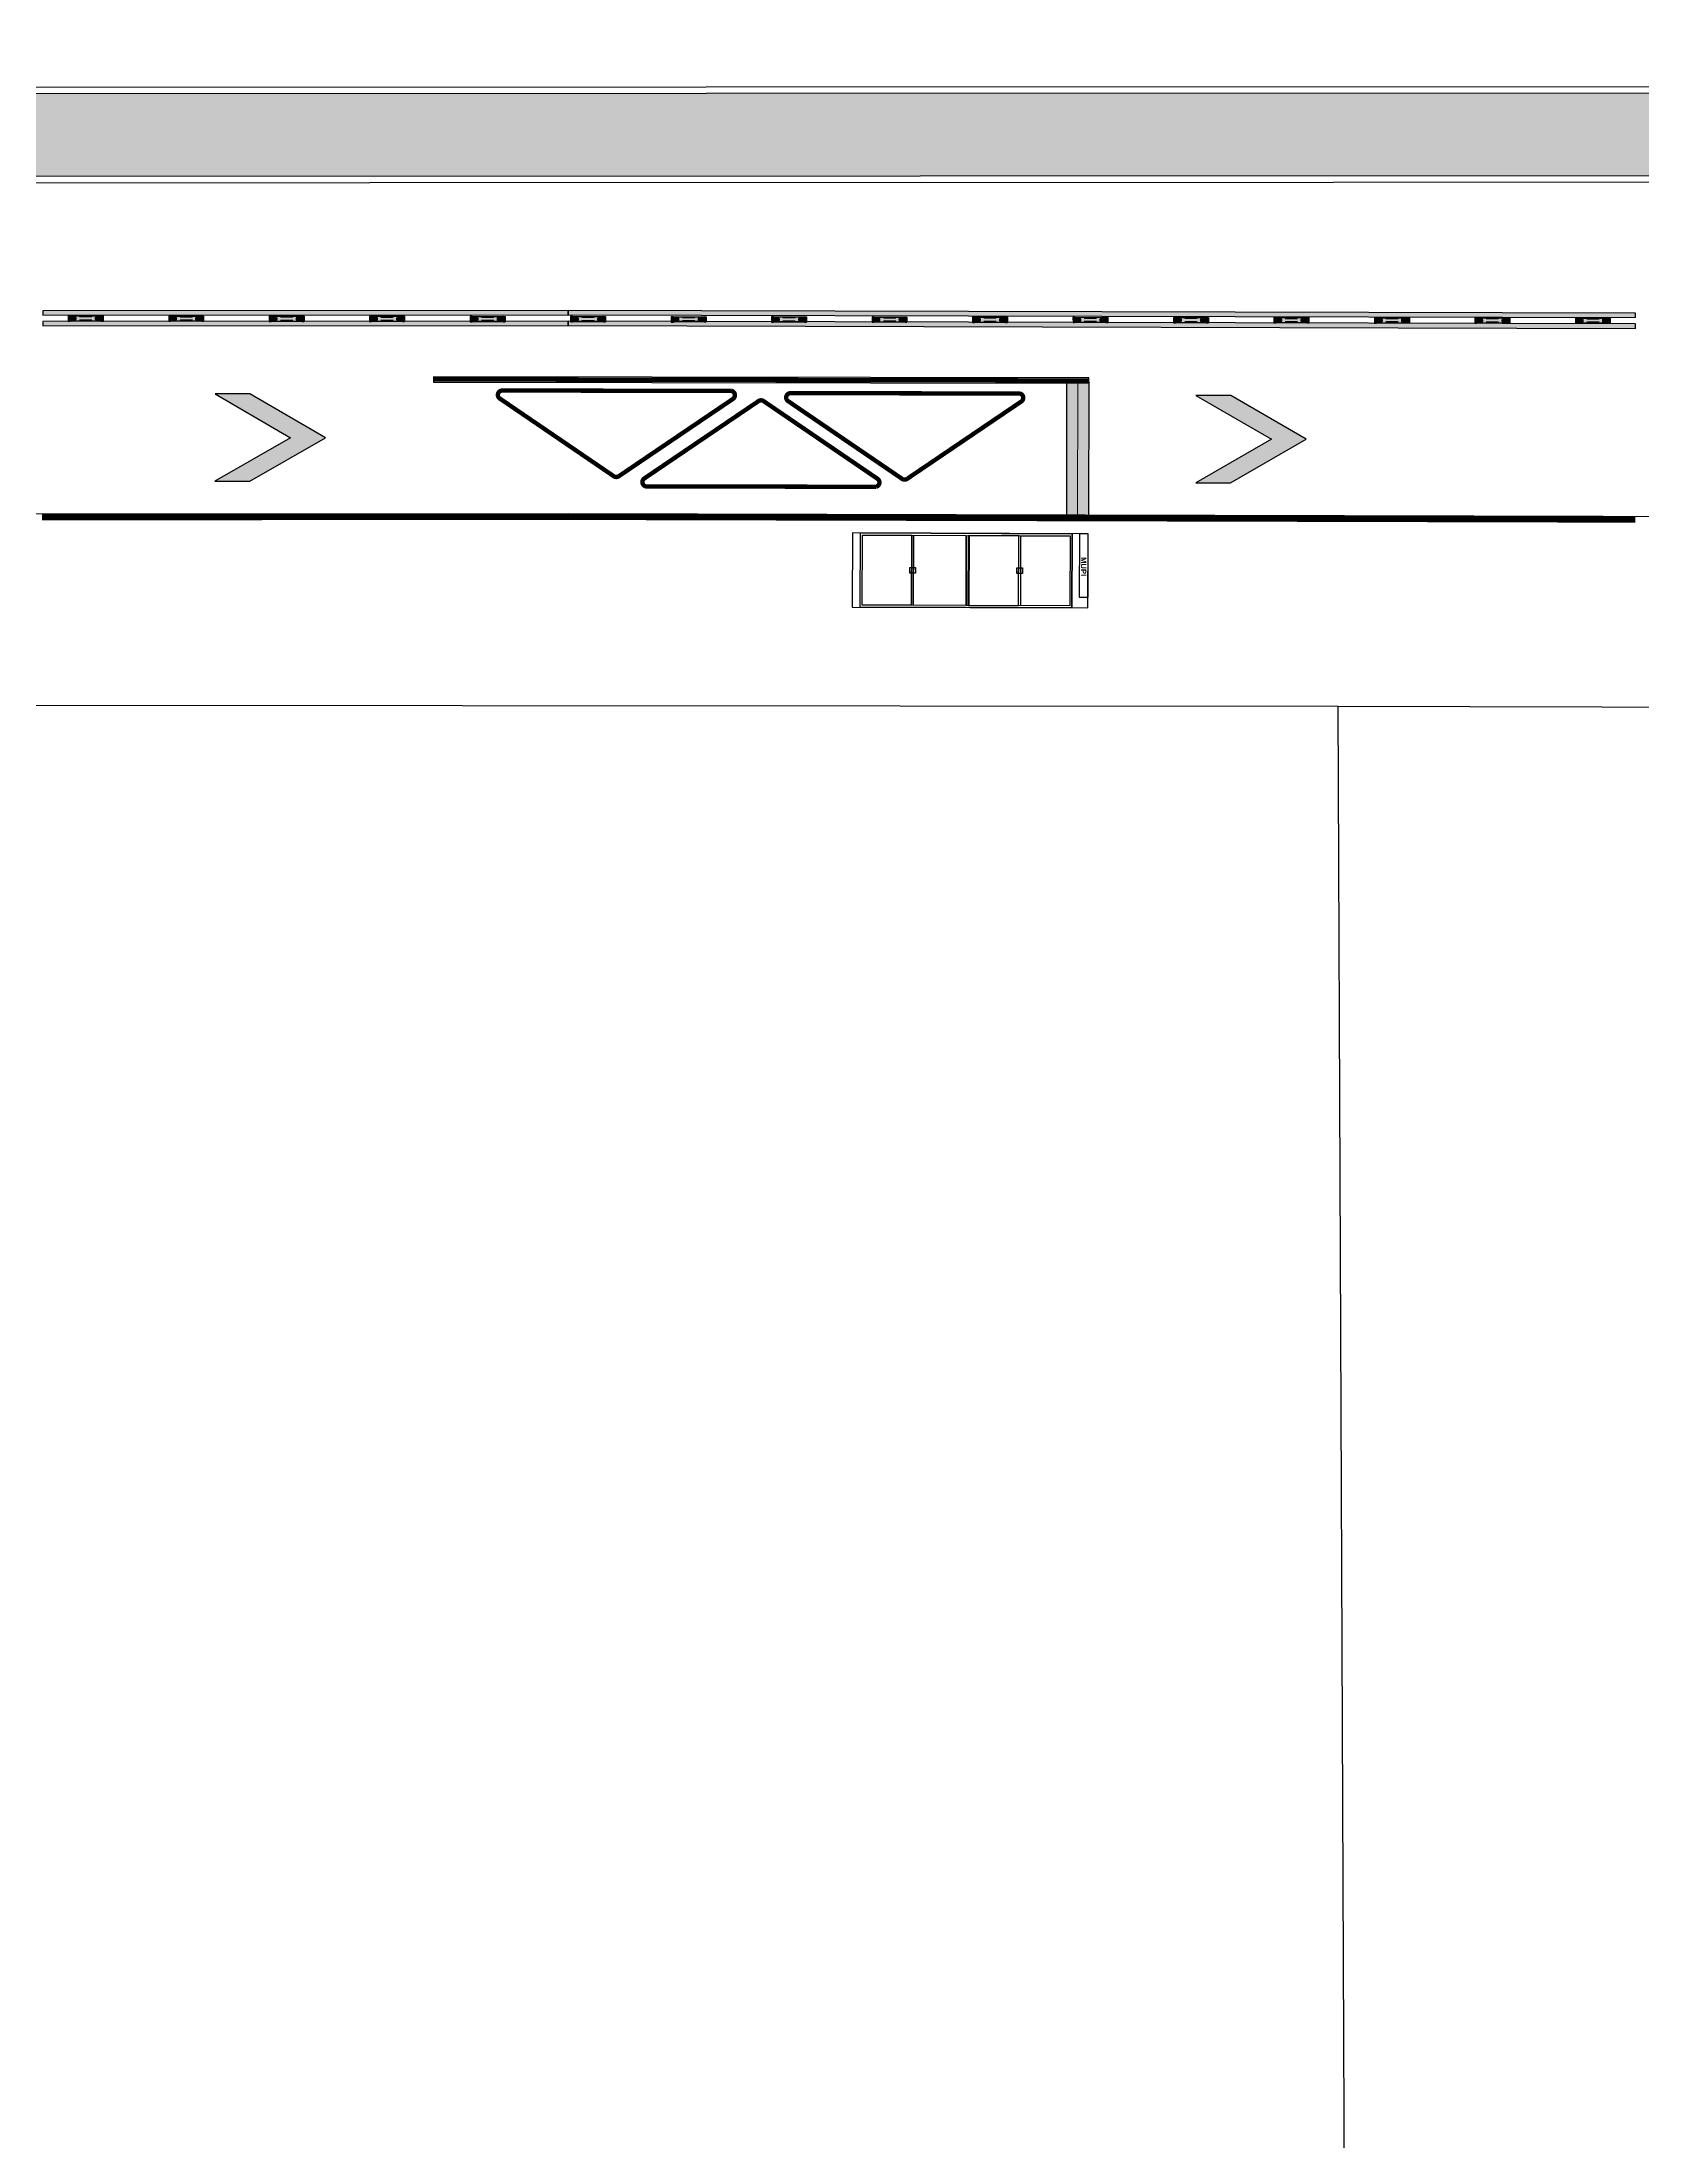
# Model space of a CAD drawing. Header units: metres. Extents: x 668617 to 675126, y 2286318 to 2293677.
# Drawn here: x 669203.37 to 669240.02, y 2287165.8 to 2287213.88 of the extents above; entities that cross this region are included whole.
import ezdxf

# ---------------------------------------------------------------- set-up
doc = ezdxf.new("R2010")
doc.units = ezdxf.units.M
doc.header["$MEASUREMENT"] = 0
for name, color, linetype in [('CU_VEGETACION', 54, 'Continuous'), ('DMTG-D-CONFIBUS', 1, 'Continuous'), ('DMTG-M-PARABUS', 1, 'Continuous'), ('DMTG-PB-BANQUETAS', 251, 'Continuous'), ('DMTG-PB-LOTIFICACION', 253, 'Continuous'), ('DMTG-PB-MANZANAS', 251, 'Continuous'), ('DMTG-SH-LINEA DOBLE', 252, 'Continuous'), ('DMTG-SH-LINEA GUARNICION', 40, 'Continuous'), ('DMTG-SH-PARADA', 252, 'Continuous')]:
    doc.layers.add(name, color=color, linetype=linetype)
doc.styles.get("Standard").update_dxf_attribs({"font": 'arial.ttf'})
pattern_1 = [(0, (0, 0), (0, 6.985), [5.08, -1.905]), (90, (0, 0), (-6.985, 4e-16), [5.08, -1.905])]

# ---------------------------------------------------------------- blocks, each defined once
blk = doc.blocks.new('*U207')
h = blk.add_hatch(color=252)
h.dxf.hatch_style = 1
h.paths.add_polyline_path([(-1.817, -23.238), (-0.817, -24.968), (-0.817, -24.168), (-1.817, -22.438), (-2.817, -24.168), (-2.817, -24.968)])
h.paths.add_polyline_path([(-1.817, -0.786), (-0.817, -2.516), (-0.817, -1.716), (-1.817, 0.014), (-2.817, -1.716), (-2.817, -2.516)])
h = blk.add_hatch(color=252)
h.dxf.hatch_style = 1
h.paths.add_polyline_path([(-3.215, -19.968), (-3.095, -19.968), (-3.095, -5.468), (-3.133, -5.468), (-3.133, -4.969), (-3.215, -4.969)])
h = blk.add_hatch(color=252)
h.dxf.hatch_style = 1
h.paths.add_polyline_path([(0, -5.468), (0, -4.968), (-3.133, -4.968), (-3.133, -5.468)])
at = {"color": 252}
for points in [[(-0.817, -2.516), (-0.817, -1.716), (-1.817, 0.014), (-2.817, -1.716), (-2.817, -2.516), (-1.817, -0.786), (-0.817, -2.516)], [(-3.095, -4.969), (-3.215, -4.969), (-3.215, -19.968), (-3.095, -19.968), (-3.095, -4.969)], [(0, -4.968), (0, -5.468), (-3.133, -5.468), (-3.133, -4.968), (0, -4.968)], [(-0.817, -24.968), (-0.817, -24.168), (-1.817, -22.438), (-2.817, -24.168), (-2.817, -24.968), (-1.817, -23.238), (-0.817, -24.968)]]:
    blk.add_lwpolyline(points, dxfattribs=at)
at = {"color": 252, "lineweight": 0}
for points in [[(-3.215, -4.969), (-3.215, -19.968)], [(0, -5.218), (-3.133, -5.218)], [(-3.095, -4.969), (-3.095, -19.968)]]:
    blk.add_lwpolyline(points, dxfattribs=at)
at = {"color": 252, "lineweight": 0, "const_width": 0.1}
blk.add_lwpolyline([(-3.155, -4.969), (-3.155, -19.968)], dxfattribs=at)
at = {"color": 252, "const_width": 0.1}
for points in [[(-2.671, -6.511, 0.64959), (-2.854, -6.545), (-2.854, -11.793, 0.740696), (-2.671, -11.849), (-0.897, -9.239, 0.325184), (-0.897, -9.121), (-2.671, -6.511)], [(-0.896, -9.8, -0.64959), (-0.713, -9.834), (-0.713, -15.082, -0.740696), (-0.896, -15.138), (-2.67, -12.528, -0.325184), (-2.67, -12.41), (-0.896, -9.8)], [(-2.721, -13.111, 0.64959), (-2.904, -13.145), (-2.904, -18.393, 0.740696), (-2.721, -18.449), (-0.947, -15.839, 0.325184), (-0.947, -15.721), (-2.721, -13.111)]]:
    blk.add_lwpolyline(points, format="xyb", dxfattribs=at)
blk = doc.blocks.new('Parabus')
h = blk.add_hatch()
h.set_pattern_fill('ANGLE', color=8)
h.set_pattern_definition(pattern_1)
h.paths.add_polyline_path([(-0.166, 0), (-0.166, 1.45), (-0.366, 1.45), (-0.366, 0)])
h = blk.add_hatch()
h.set_pattern_fill('ANGLE', color=8)
h.set_pattern_definition(pattern_1)
h.paths.add_polyline_path([(1.175, 1.65), (0.05, 1.65), (0.05, 0.05), (1.175, 0.05), (1.175, 0.784), (1.134, 0.784), (1.134, 0.916), (1.175, 0.916)])
h.paths.add_polyline_path([(2.375, 1.65), (1.225, 1.65), (1.225, 0.916), (1.266, 0.916), (1.266, 0.784), (1.225, 0.784), (1.225, 0.05), (2.375, 0.05)])
h.paths.add_polyline_path([(3.625, 1.65), (2.425, 1.65), (2.425, 0.05), (3.625, 0.05), (3.625, 0.784), (3.584, 0.784), (3.584, 0.916), (3.625, 0.916)])
h.paths.add_polyline_path([(4.8, 1.65), (3.675, 1.65), (3.675, 0.916), (3.716, 0.916), (3.716, 0.784), (3.675, 0.784), (3.675, 0.05), (4.8, 0.05)])
h = blk.add_hatch(color=252)
h.dxf.hatch_style = 1
h.paths.add_polyline_path([(1.266, 0.784), (1.134, 0.784), (1.134, 0.916), (1.266, 0.916)])
h.paths.add_polyline_path([(3.584, 0.784), (3.584, 0.916), (3.716, 0.916), (3.716, 0.784)])
at = {"color": 252}
for points in [[(-0.166, 0), (-0.166, 1.45), (-0.366, 1.45), (-0.366, 0)], [(4.85, 0), (0, 0), (0, 1.7), (4.85, 1.7)], [(4.8, 0.05), (0.05, 0.05), (0.05, 1.65), (4.8, 1.65)], [(0.05, 1.65), (1.175, 1.65), (1.175, 0.05), (0.05, 0.05)], [(1.225, 0.05), (2.375, 0.05), (2.375, 1.65), (1.225, 1.65)], [(2.425, 1.65), (3.625, 1.65), (3.625, 0.05), (2.425, 0.05)], [(3.675, 1.65), (4.8, 1.65), (4.8, 0.05), (3.675, 0.05)], [(1.266, 0.784), (1.134, 0.784), (1.134, 0.916), (1.266, 0.916)], [(3.584, 0.784), (3.584, 0.916), (3.716, 0.916), (3.716, 0.784)]]:
    blk.add_lwpolyline(points, close=True, dxfattribs=at)
for points in [[(0, 1.7), (0, 0)], [(1.175, 1.65), (1.175, 0.05)], [(1.225, 1.65), (1.225, 0.05)], [(2.375, 1.65), (2.375, 0.05)], [(2.425, 1.65), (2.425, 0.05)], [(3.625, 1.65), (3.625, 0.05)], [(3.675, 1.65), (3.675, 0.05)], [(4.85, 1.7), (4.85, 0)]]:
    blk.add_lwpolyline(points, dxfattribs=at)
at = {"color": 252, "insert": (-0.325, 0.535), "char_height": 0.125, "attachment_point": 1, "rotation": 90}
blk.add_mtext_dynamic_manual_height_columns('{\\fArial|b1|i0|c0|p34;MUPI}', width=0.63428, gutter_width=12.5, heights=[0], dxfattribs=at)
blk = doc.blocks.new('*U171')
for points in [[(1.2, 0.198), (25.632, 0.198), (25.632, 0.298), (1.2, 0.298)], [(1.2, -0.052), (25.632, -0.052), (25.632, 0.048), (1.2, 0.048)]]:
    blk.add_hatch(color=252).paths.add_polyline_path(points)
for points in [[(1.2, 0.198), (25.632, 0.198), (25.632, 0.298), (1.2, 0.298)], [(1.2, -0.052), (25.632, -0.052), (25.632, 0.048), (1.2, 0.048)]]:
    blk.add_lwpolyline(points, close=True)
blk = doc.blocks.new('*U26')
at = {"ltscale": 0.1, "true_color": 0xf8d731}
h = blk.add_hatch(color=40, dxfattribs=at)
h.dxf.hatch_style = 1
h.paths.add_polyline_path([(0, -0.115), (0, -0.235), (0.163, -0.197, 0.348227), (0.171, -0.187), (0.171, -0.163, 0.348227), (0.163, -0.153)])
h.paths.add_polyline_path([(0.151, -0.171), (0.151, -0.179), (0.02, -0.21), (0.02, -0.14)], flags=16)
at = {"lineweight": 60}
h = blk.add_hatch(color=72, dxfattribs=at)
h.dxf.hatch_style = 1
h.paths.add_polyline_path([(0.02, -0.21), (0.151, -0.179), (0.151, -0.171), (0.02, -0.14)])
at = {"ltscale": 0.1, "true_color": 0xf8d731}
h = blk.add_hatch(color=40, dxfattribs=at)
h.dxf.hatch_style = 1
h.set_gradient(color1=(248, 153, 30), color2=(248, 215, 49), rotation=90, name='CYLINDER')
h.paths.add_polyline_path([(0.756, -0.235), (0.632, -0.207, -0.349253), (0.617, -0.187), (0.617, -0.163, -0.000038), (0.617, -0.163, -0.349253), (0.632, -0.143), (0.756, -0.115), (0.044, -0.115), (0.165, -0.143, -0.348227), (0.181, -0.163), (0.181, -0.187, -0.348227), (0.165, -0.207), (0.044, -0.235)])
h = blk.add_hatch(color=40, dxfattribs=at)
h.dxf.hatch_style = 1
h.paths.add_polyline_path([(0.634, -0.153, 0.349253), (0.627, -0.163), (0.627, -0.187, 0.349253), (0.634, -0.197), (0.8, -0.235), (0.8, -0.115)])
h.paths.add_polyline_path([(0.78, -0.14), (0.647, -0.171), (0.647, -0.179), (0.78, -0.21)], flags=16)
at = {"lineweight": 60}
h = blk.add_hatch(color=22, dxfattribs=at)
h.dxf.hatch_style = 1
h.paths.add_polyline_path([(0.647, -0.179), (0.78, -0.21), (0.78, -0.14), (0.647, -0.171)])
at = {"color": 40, "true_color": 0xf8d731}
for points in [[(0, -0.115), (0, -0.235), (0.163, -0.197, 0.348227), (0.171, -0.187), (0.171, -0.163, 0.348227), (0.163, -0.153)], [(0.617, -0.163), (0.617, -0.187, 0.349253), (0.632, -0.207), (0.756, -0.235), (0.044, -0.235), (0.165, -0.207, 0.348227), (0.181, -0.187), (0.181, -0.163, 0.348227), (0.165, -0.143), (0.044, -0.115), (0.756, -0.115), (0.632, -0.143, 0.349253), (0.617, -0.163, 0.000038)], [(0.8, -0.235), (0.634, -0.197, -0.349253), (0.627, -0.187), (0.627, -0.163, -0.349253), (0.634, -0.153), (0.8, -0.115)]]:
    blk.add_lwpolyline(points, format="xyb", close=True, dxfattribs=at)
for points in [[(0.044, -0.115), (0, -0.115)], [(0, -0.235), (0.044, -0.235)], [(0.756, -0.115), (0.8, -0.115)], [(0.756, -0.235), (0.8, -0.235)]]:
    blk.add_lwpolyline(points, dxfattribs=at)
for points in [[(0.02, -0.14), (0.02, -0.21), (0.151, -0.179), (0.151, -0.171)], [(0.78, -0.21), (0.647, -0.179), (0.647, -0.171), (0.78, -0.14)]]:
    blk.add_lwpolyline(points, close=True, dxfattribs=at)
at = {"color": 1, "ltscale": 0.1}
for points in [[(0.541, -0.139), (0.259, -0.139)], [(0.541, -0.211), (0.259, -0.211)]]:
    blk.add_lwpolyline(points, dxfattribs=at)
blk = doc.blocks.new('*U68')
at = {"layer": 'DMTG-D-CONFIBUS', "rotation": 0.06683931164646181}
blk.add_blockref('*U26', (0, 0.175), dxfattribs=at)
blk = doc.blocks.new('*U75')
for points in [[(1.2, 0.198), (13.223, 0.198), (13.223, 0.298), (1.2, 0.298)], [(1.2, -0.052), (13.223, -0.052), (13.223, 0.048), (1.2, 0.048)]]:
    blk.add_hatch(color=252).paths.add_polyline_path(points)
for points in [[(1.2, 0.198), (13.223, 0.198), (13.223, 0.298), (1.2, 0.298)], [(1.2, -0.052), (13.223, -0.052), (13.223, 0.048), (1.2, 0.048)]]:
    blk.add_lwpolyline(points, close=True)

msp = doc.modelspace()

# ---------------------------------------------------------------- hatches: boundary and pattern name
at = {"layer": 'CU_VEGETACION'}
h = msp.add_hatch(dxfattribs=at)
h.set_pattern_fill('GRASS', color=256, scale=0.25, angle=1.056706)
h.set_pattern_definition([(92.53632, (668987.63236, 2287172.38601), (-0.18442637, 0.16878067), [0.046875, -0.30667839]), (47.53632, (668987.63236, 2287172.386), (-0.18442637, 0.16878067), [0.046875, -0.203125]), (137.53632, (668987.63236, 2287172.386), (-0.16878067, -0.18442637), [0.046875, -0.203125])])
edge = h.paths.add_edge_path()
edge.add_arc((669034.37137, 2287211.70166), 0.95164, 94.767135, 269.699271, ccw=False)
edge.add_line((669034.29228, 2287212.65001), (669241.61273, 2287212.71906))
edge.add_line((669241.61273, 2287212.71906), (669365.5774, 2287212.76035))
edge.add_line((669365.5774, 2287212.76035), (669388.52584, 2287213.72772))
edge.add_line((669388.52584, 2287213.72772), (669388.51451, 2287212.83267))
edge.add_line((669388.51451, 2287212.83267), (669381.8469, 2287212.25465))
edge.add_line((669381.8469, 2287212.25465), (669365.30851, 2287210.86026))
edge.add_line((669365.30851, 2287210.86026), (669034.36637, 2287210.75003))

# ---------------------------------------------------------------- linework, layer by layer
at = {"layer": 'DMTG-M-PARABUS'}
msp.add_lwpolyline([(669227.32091, 2287202.62507), (669221.92094, 2287202.64417), (669221.91493, 2287200.94418), (669227.3149, 2287200.92508)], close=True, dxfattribs=at)
msp.add_lwpolyline([(669227.32091, 2287202.62507), (669221.92094, 2287202.64417), (669221.91493, 2287200.94418), (669227.3149, 2287200.92508)], close=True, dxfattribs=at)
msp.add_lwpolyline([(669227.32091, 2287202.62507), (669221.92094, 2287202.64417), (669221.91493, 2287200.94418), (669227.3149, 2287200.92508)], close=True, dxfattribs=at)
at = {"layer": 'DMTG-PB-BANQUETAS', "flags": 128}
for points in [[(669034.36602, 2287210.60003, -0.95971921), (669034.28624, 2287212.80001), (669241.61268, 2287212.86906), (669365.57422, 2287212.91035), (669388.67783, 2287213.88426), (669388.66278, 2287212.69481), (669381.85959, 2287212.10519), (669365.31485, 2287210.71027)], [(669034.36637, 2287210.75003, -0.95672443), (669034.29228, 2287212.65001), (669241.61273, 2287212.71906), (669365.5774, 2287212.76035), (669388.52584, 2287213.72772), (669388.51451, 2287212.83267), (669381.8469, 2287212.25465), (669365.30851, 2287210.86026)], [(669278.63307, 2287198.92092), (669278.18845, 2287099.20632), (669278.25158, 2287098.54583), (669278.22869, 2287097.88299), (669278.12085, 2287097.22876), (669277.92916, 2287096.59316), (669277.65768, 2287095.98815), (669277.30951, 2287095.4237), (669276.89169, 2287094.90777), (669276.4113, 2287094.45031), (669275.8754, 2287094.05925), (669275.29403, 2287093.74053), (669274.67623, 2287093.49909), (669274.03203, 2287093.33884), (669273.37346, 2287093.2637), (669152.30329, 2287093.1237, -0.41299267), (669148.29872, 2287097.10239), (669148.08463, 2287199.04009, -0.41002513), (669152.01887, 2287203.04802), (669215.41864, 2287203.09034), (669274.64335, 2287202.93874, -0.41476991)]]:
    msp.add_lwpolyline(points, format="xyb", close=True, dxfattribs=at)
at = {"layer": 'DMTG-PB-LOTIFICACION', "flags": 128}
for points in [[(669192.95482, 2287198.70724), (669233.03308, 2287198.67671)], [(669233.03308, 2287198.67671), (669248.14291, 2287198.63803)], [(669233.03308, 2287198.67671), (669233.24542, 2287148.42971)]]:
    msp.add_lwpolyline(points, dxfattribs=at)
at = {"layer": 'DMTG-PB-MANZANAS', "flags": 128}
msp.add_lwpolyline([(669192.95482, 2287198.70724), (669233.03308, 2287198.67671), (669248.14291, 2287198.63803), (669258.6814, 2287198.61105), (669273.1014, 2287198.58133), (669273.17472, 2287181.45087), (669273.32692, 2287164.58075), (669273.4037, 2287160.6609), (669273.3748, 2287148.72024), (669273.46947, 2287140.62027), (669273.54001, 2287128.81004), (669273.56023, 2287114.73948), (669273.64867, 2287098.74914), (669248.56946, 2287098.47256), (669241.40021, 2287098.27208), (669234.47984, 2287098.33268), (669227.57008, 2287098.25332), (669213.43994, 2287098.23327), (669193.48115, 2287097.87845)], dxfattribs=at)
at = {"layer": 'DMTG-SH-LINEA GUARNICION', "const_width": 0.15}
msp.add_lwpolyline([(669203.37405, 2287203.00753), (669215.41857, 2287203.01534), (669239.84555, 2287202.95281)], dxfattribs=at)

# ---------------------------------------------------------------- block references
at = {"layer": 'DMTG-D-CONFIBUS', "color": 0, "linetype": 'ByBlock', "lineweight": -2, "transparency": 16777216, "rotation": 359.9986863609372}
for p in [(669203.97166, 2287207.55295), (669206.27165, 2287207.5496), (669208.57165, 2287207.54625), (669210.87165, 2287207.5429), (669213.17165, 2287207.53956), (669215.47164, 2287207.53621), (669217.77164, 2287207.53286), (669220.07164, 2287207.52952), (669222.37164, 2287207.52617), (669224.67164, 2287207.52282), (669226.97163, 2287207.51948), (669229.27163, 2287207.51613), (669231.57163, 2287207.51278), (669233.87163, 2287207.50943), (669236.17162, 2287207.50609), (669238.47162, 2287207.50274)]:
    msp.add_blockref('*U68', p, dxfattribs=at)
at = {"layer": 'DMTG-M-PARABUS'}
for rotation in [179.7973364234328, 179.7973364234328, 179.7973364227895]:
    msp.add_blockref('Parabus', (669226.95491, 2287202.62636), dxfattribs=dict(at, rotation=rotation))
at = {"layer": 'DMTG-SH-LINEA DOBLE'}
for name, p, rotation in [('*U75', (669216.61703, 2287207.68899), 180.0371658902567), ('*U171', (669241.04897, 2287207.62262), 179.8533848421543)]:
    msp.add_blockref(name, p, dxfattribs=dict(at, rotation=rotation))
at = {"layer": 'DMTG-SH-PARADA', "rotation": 269.9130670430723}
msp.add_blockref('*U207', (669232.29572, 2287202.97214), dxfattribs=at)

doc.saveas('drawing.dxf')
